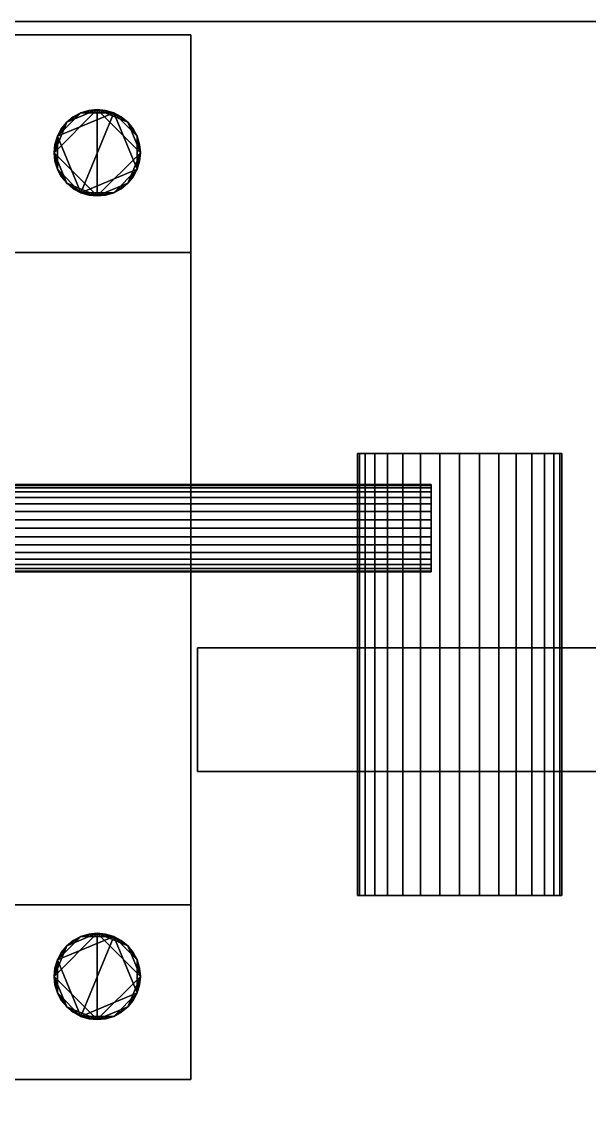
# Model space of a CAD drawing. Header units: metres. Extents: x 0 to 34.6, y -10.7 to 20.6.
# Drawn here: x 18.2342 to 18.3041, y 0.1171 to 0.25 of the extents above; entities that cross this region are included whole.
import ezdxf

# ---------------------------------------------------------------- set-up
doc = ezdxf.new("R2010")
doc.units = ezdxf.units.M
doc.header["$MEASUREMENT"] = 0
doc.layers.get('0').update_dxf_attribs({"linetype": 'CONTINUOUS'})

msp = doc.modelspace()

# ---------------------------------------------------------------- linework, layer by layer
for points in [[(13, 0), (13, 0.25), (20, 0.25), (20, 0)], [(13, 0), (20, 0), (20, 0.25), (13, 0.25)], [(18.23262, 0.22157, 2.5), (18.23262, 0.24838, 2.5), (18.255, 0.24838, 2.5), (18.255, 0.22157, 2.5)], [(18.23262, 0.22157, 2.5), (18.255, 0.22157, 2.5), (18.255, 0.24838, 2.5), (18.23262, 0.24838, 2.5)], [(18.255, 0.24838, 2.5), (18.23262, 0.24838, 2.5), (18.23262, 0.24838, 2.5), (18.255, 0.24838, 2.5)], [(18.255, 0.22157, 2.5), (18.255, 0.24838, 2.5), (18.255, 0.24838, 2.5), (18.255, 0.22157, 2.5)], [(18.23816, 0.23385, 2.5), (18.23972, 0.23761, 2.5), (18.24348, 0.23917, 2.5)], [(18.24348, 0.22854, 2.5), (18.23816, 0.23385, 2.5), (18.24348, 0.23917, 2.5)], [(18.24145, 0.23877, 2.5), (18.23972, 0.23761, 2.5), (18.23857, 0.23589, 2.5)], [(18.24551, 0.23877, 2.5), (18.24145, 0.23877, 2.5), (18.23857, 0.23589, 2.5)], [(18.24551, 0.23877, 2.5), (18.23857, 0.23589, 2.5), (18.24145, 0.22894, 2.5)], [(18.23972, 0.23761, 2.5), (18.24145, 0.23877, 2.5), (18.24348, 0.23917, 2.5)], [(18.23972, 0.23761, 2.5), (18.24053, 0.23828, 2.5), (18.24145, 0.23877, 2.5)], [(18.24145, 0.23877, 2.5), (18.24053, 0.23828, 2.5), (18.23972, 0.23761, 2.5)], [(18.24053, 0.23828, 2.5), (18.23972, 0.23761, 2.5), (18.23972, 0.23761, 2.5), (18.24053, 0.23828, 2.5)], [(18.24145, 0.23877, 2.5), (18.24053, 0.23828, 2.5), (18.24053, 0.23828, 2.5), (18.24145, 0.23877, 2.5)], [(18.24145, 0.23877, 2.5), (18.24244, 0.23907, 2.5), (18.24348, 0.23917, 2.5)], [(18.24348, 0.23917, 2.5), (18.24244, 0.23907, 2.5), (18.24145, 0.23877, 2.5)], [(18.24551, 0.23877, 2.5), (18.24348, 0.23917, 2.5), (18.24145, 0.23877, 2.5)], [(18.24244, 0.23907, 2.5), (18.24145, 0.23877, 2.5), (18.24145, 0.23877, 2.5), (18.24244, 0.23907, 2.5)], [(18.24145, 0.22894, 2.5), (18.24839, 0.23182, 2.5), (18.24551, 0.23877, 2.5)], [(18.24348, 0.23917, 2.5), (18.24244, 0.23907, 2.5), (18.24244, 0.23907, 2.5), (18.24348, 0.23917, 2.5)], [(18.24348, 0.23917, 2.5), (18.24452, 0.23907, 2.5), (18.24551, 0.23877, 2.5)], [(18.24348, 0.23917, 2.5), (18.24551, 0.23877, 2.5), (18.24724, 0.23761, 2.5)], [(18.24348, 0.23917, 2.5), (18.24724, 0.23761, 2.5), (18.2488, 0.23385, 2.5)], [(18.24348, 0.23917, 2.5), (18.2488, 0.23385, 2.5), (18.24348, 0.22854, 2.5)], [(18.24551, 0.23877, 2.5), (18.24452, 0.23907, 2.5), (18.24348, 0.23917, 2.5)], [(18.24452, 0.23907, 2.5), (18.24348, 0.23917, 2.5), (18.24348, 0.23917, 2.5), (18.24452, 0.23907, 2.5)], [(18.24551, 0.23877, 2.5), (18.24452, 0.23907, 2.5), (18.24452, 0.23907, 2.5), (18.24551, 0.23877, 2.5)], [(18.24551, 0.23877, 2.5), (18.24643, 0.23828, 2.5), (18.24724, 0.23761, 2.5)], [(18.24724, 0.23761, 2.5), (18.24643, 0.23828, 2.5), (18.24551, 0.23877, 2.5)], [(18.24839, 0.23589, 2.5), (18.24724, 0.23761, 2.5), (18.24551, 0.23877, 2.5)], [(18.24839, 0.23182, 2.5), (18.24839, 0.23589, 2.5), (18.24551, 0.23877, 2.5)], [(18.24643, 0.23828, 2.5), (18.24551, 0.23877, 2.5), (18.24551, 0.23877, 2.5), (18.24643, 0.23828, 2.5)], [(18.24724, 0.23761, 2.5), (18.24643, 0.23828, 2.5), (18.24643, 0.23828, 2.5), (18.24724, 0.23761, 2.5)], [(18.23816, 0.23385, 2.5), (18.23857, 0.23589, 2.5), (18.23972, 0.23761, 2.5)], [(18.23857, 0.23589, 2.5), (18.23906, 0.23681, 2.5), (18.23972, 0.23761, 2.5)], [(18.23972, 0.23761, 2.5), (18.23906, 0.23681, 2.5), (18.23857, 0.23589, 2.5)], [(18.23906, 0.23681, 2.5), (18.23857, 0.23589, 2.5), (18.23857, 0.23589, 2.5), (18.23906, 0.23681, 2.5)], [(18.23972, 0.23761, 2.5), (18.23906, 0.23681, 2.5), (18.23906, 0.23681, 2.5), (18.23972, 0.23761, 2.5)], [(18.24724, 0.23761, 2.5), (18.2479, 0.23681, 2.5), (18.24839, 0.23589, 2.5)], [(18.24724, 0.23761, 2.5), (18.24839, 0.23589, 2.5), (18.2488, 0.23385, 2.5)], [(18.24839, 0.23589, 2.5), (18.2479, 0.23681, 2.5), (18.24724, 0.23761, 2.5)], [(18.2479, 0.23681, 2.5), (18.24724, 0.23761, 2.5), (18.24724, 0.23761, 2.5), (18.2479, 0.23681, 2.5)], [(18.24839, 0.23589, 2.5), (18.2479, 0.23681, 2.5), (18.2479, 0.23681, 2.5), (18.24839, 0.23589, 2.5)], [(18.23816, 0.23385, 2.5), (18.23827, 0.23489, 2.5), (18.23857, 0.23589, 2.5)], [(18.23857, 0.23589, 2.5), (18.23827, 0.23489, 2.5), (18.23816, 0.23385, 2.5)], [(18.23857, 0.23589, 2.5), (18.23816, 0.23385, 2.5), (18.23857, 0.23182, 2.5)], [(18.23857, 0.23589, 2.5), (18.23827, 0.23489, 2.5), (18.23827, 0.23489, 2.5), (18.23857, 0.23589, 2.5)], [(18.23857, 0.23589, 2.5), (18.23857, 0.23182, 2.5), (18.24145, 0.22894, 2.5)], [(18.24839, 0.23589, 2.5), (18.2487, 0.23489, 2.5), (18.2488, 0.23385, 2.5)], [(18.2488, 0.23385, 2.5), (18.2487, 0.23489, 2.5), (18.24839, 0.23589, 2.5)], [(18.24839, 0.23182, 2.5), (18.2488, 0.23385, 2.5), (18.24839, 0.23589, 2.5)], [(18.2487, 0.23489, 2.5), (18.24839, 0.23589, 2.5), (18.24839, 0.23589, 2.5), (18.2487, 0.23489, 2.5)], [(18.23827, 0.23489, 2.5), (18.23816, 0.23385, 2.5), (18.23816, 0.23385, 2.5), (18.23827, 0.23489, 2.5)], [(18.2488, 0.23385, 2.5), (18.2487, 0.23489, 2.5), (18.2487, 0.23489, 2.5), (18.2488, 0.23385, 2.5)], [(18.23857, 0.23182, 2.5), (18.23827, 0.23282, 2.5), (18.23816, 0.23385, 2.5)], [(18.23972, 0.2301, 2.5), (18.23857, 0.23182, 2.5), (18.23816, 0.23385, 2.5)], [(18.24348, 0.22854, 2.5), (18.23972, 0.2301, 2.5), (18.23816, 0.23385, 2.5)], [(18.23816, 0.23385, 2.5), (18.23827, 0.23282, 2.5), (18.23857, 0.23182, 2.5)], [(18.23816, 0.23385, 2.5), (18.23827, 0.23282, 2.5), (18.23827, 0.23282, 2.5), (18.23816, 0.23385, 2.5)], [(18.23827, 0.23282, 2.5), (18.23857, 0.23182, 2.5), (18.23857, 0.23182, 2.5), (18.23827, 0.23282, 2.5)], [(18.2488, 0.23385, 2.5), (18.24724, 0.2301, 2.5), (18.24348, 0.22854, 2.5)], [(18.2488, 0.23385, 2.5), (18.24839, 0.23182, 2.5), (18.24724, 0.2301, 2.5)], [(18.2488, 0.23385, 2.5), (18.2487, 0.23282, 2.5), (18.24839, 0.23182, 2.5)], [(18.24839, 0.23182, 2.5), (18.2487, 0.23282, 2.5), (18.2488, 0.23385, 2.5)], [(18.24839, 0.23182, 2.5), (18.2487, 0.23282, 2.5), (18.2487, 0.23282, 2.5), (18.24839, 0.23182, 2.5)], [(18.2487, 0.23282, 2.5), (18.2488, 0.23385, 2.5), (18.2488, 0.23385, 2.5), (18.2487, 0.23282, 2.5)], [(18.23972, 0.2301, 2.5), (18.23906, 0.2309, 2.5), (18.23857, 0.23182, 2.5)], [(18.23857, 0.23182, 2.5), (18.23906, 0.2309, 2.5), (18.23972, 0.2301, 2.5)], [(18.23857, 0.23182, 2.5), (18.23972, 0.2301, 2.5), (18.24145, 0.22894, 2.5)], [(18.23857, 0.23182, 2.5), (18.23906, 0.2309, 2.5), (18.23906, 0.2309, 2.5), (18.23857, 0.23182, 2.5)], [(18.24145, 0.22894, 2.5), (18.24551, 0.22894, 2.5), (18.24839, 0.23182, 2.5)], [(18.24551, 0.22894, 2.5), (18.24724, 0.2301, 2.5), (18.24839, 0.23182, 2.5)], [(18.24839, 0.23182, 2.5), (18.2479, 0.2309, 2.5), (18.24724, 0.2301, 2.5)], [(18.24724, 0.2301, 2.5), (18.2479, 0.2309, 2.5), (18.24839, 0.23182, 2.5)], [(18.2479, 0.2309, 2.5), (18.24839, 0.23182, 2.5), (18.24839, 0.23182, 2.5), (18.2479, 0.2309, 2.5)], [(18.23906, 0.2309, 2.5), (18.23972, 0.2301, 2.5), (18.23972, 0.2301, 2.5), (18.23906, 0.2309, 2.5)], [(18.24145, 0.22894, 2.5), (18.24053, 0.22943, 2.5), (18.23972, 0.2301, 2.5)], [(18.24348, 0.22854, 2.5), (18.24145, 0.22894, 2.5), (18.23972, 0.2301, 2.5)], [(18.23972, 0.2301, 2.5), (18.24053, 0.22943, 2.5), (18.24145, 0.22894, 2.5)], [(18.23972, 0.2301, 2.5), (18.24053, 0.22943, 2.5), (18.24053, 0.22943, 2.5), (18.23972, 0.2301, 2.5)], [(18.24724, 0.2301, 2.5), (18.24551, 0.22894, 2.5), (18.24348, 0.22854, 2.5)], [(18.24724, 0.2301, 2.5), (18.24643, 0.22943, 2.5), (18.24551, 0.22894, 2.5)], [(18.24551, 0.22894, 2.5), (18.24643, 0.22943, 2.5), (18.24724, 0.2301, 2.5)], [(18.24643, 0.22943, 2.5), (18.24724, 0.2301, 2.5), (18.24724, 0.2301, 2.5), (18.24643, 0.22943, 2.5)], [(18.24724, 0.2301, 2.5), (18.2479, 0.2309, 2.5), (18.2479, 0.2309, 2.5), (18.24724, 0.2301, 2.5)], [(18.24053, 0.22943, 2.5), (18.24145, 0.22894, 2.5), (18.24145, 0.22894, 2.5), (18.24053, 0.22943, 2.5)], [(18.24348, 0.22854, 2.5), (18.24244, 0.22864, 2.5), (18.24145, 0.22894, 2.5)], [(18.24145, 0.22894, 2.5), (18.24244, 0.22864, 2.5), (18.24348, 0.22854, 2.5)], [(18.24145, 0.22894, 2.5), (18.24348, 0.22854, 2.5), (18.24551, 0.22894, 2.5)], [(18.24145, 0.22894, 2.5), (18.24244, 0.22864, 2.5), (18.24244, 0.22864, 2.5), (18.24145, 0.22894, 2.5)], [(18.24244, 0.22864, 2.5), (18.24348, 0.22854, 2.5), (18.24348, 0.22854, 2.5), (18.24244, 0.22864, 2.5)], [(18.24551, 0.22894, 2.5), (18.24452, 0.22864, 2.5), (18.24348, 0.22854, 2.5)], [(18.24348, 0.22854, 2.5), (18.24452, 0.22864, 2.5), (18.24551, 0.22894, 2.5)], [(18.24348, 0.22854, 2.5), (18.24452, 0.22864, 2.5), (18.24452, 0.22864, 2.5), (18.24348, 0.22854, 2.5)], [(18.24452, 0.22864, 2.5), (18.24551, 0.22894, 2.5), (18.24551, 0.22894, 2.5), (18.24452, 0.22864, 2.5)], [(18.24551, 0.22894, 2.5), (18.24643, 0.22943, 2.5), (18.24643, 0.22943, 2.5), (18.24551, 0.22894, 2.5)], [(18.23262, 0.14126, 2.5), (18.255, 0.14126, 2.5), (18.255, 0.22157, 2.5), (18.23262, 0.22157, 2.5)], [(18.23262, 0.14126, 2.5), (18.23262, 0.22157, 2.5), (18.255, 0.22157, 2.5), (18.255, 0.14126, 2.5)], [(18.255, 0.14126, 2.5), (18.255, 0.22157, 2.5), (18.255, 0.22157, 2.5), (18.255, 0.14126, 2.5)], [(18.27649, 0.19682, 2.5), (18.27578, 0.19682, 2.5), (18.27554, 0.19682, 2.5)], [(18.27554, 0.19682, 2.5), (18.27578, 0.19682, 2.5), (18.27649, 0.19682, 2.5)], [(18.27922, 0.19682, 2.5), (18.27649, 0.19682, 2.5), (18.27554, 0.19682, 2.5)], [(18.27554, 0.19682, 2.5), (18.27649, 0.19682, 2.5), (18.27922, 0.19682, 2.5)], [(18.28811, 0.19682, 2.5), (18.27922, 0.19682, 2.5), (18.27554, 0.19682, 2.5)], [(18.27554, 0.19682, 2.5), (18.27922, 0.19682, 2.5), (18.28811, 0.19682, 2.5)], [(18.28811, 0.19682, 2.5), (18.27554, 0.19682, 2.5), (18.28811, 0.19682, 2.5)], [(18.27554, 0.19682, 2.5), (18.27578, 0.19682, 2.5), (18.27578, 0.14244, 2.5), (18.27554, 0.14244, 2.5)], [(18.27578, 0.19682, 2.5), (18.27554, 0.19682, 2.5), (18.27554, 0.14244, 2.5), (18.27578, 0.14244, 2.5)], [(18.27649, 0.19682, 2.5), (18.27578, 0.19682, 2.5), (18.27554, 0.19682, 2.5)], [(18.27554, 0.19682, 2.5), (18.27578, 0.19682, 2.5), (18.27649, 0.19682, 2.5)], [(18.27922, 0.19682, 2.5), (18.27649, 0.19682, 2.5), (18.27554, 0.19682, 2.5)], [(18.27554, 0.19682, 2.5), (18.27649, 0.19682, 2.5), (18.27922, 0.19682, 2.5)], [(18.28811, 0.19682, 2.5), (18.27922, 0.19682, 2.5), (18.27554, 0.19682, 2.5)], [(18.27554, 0.19682, 2.5), (18.27922, 0.19682, 2.5), (18.28811, 0.19682, 2.5)], [(18.28811, 0.19682, 2.5), (18.27554, 0.19682, 2.5), (18.28811, 0.19682, 2.5)], [(18.27554, 0.19682, 2.5), (18.27578, 0.19682, 2.5), (18.27578, 0.14244, 2.5), (18.27554, 0.14244, 2.5)], [(18.27578, 0.19682, 2.5), (18.27554, 0.19682, 2.5), (18.27554, 0.14244, 2.5), (18.27578, 0.14244, 2.5)], [(18.27578, 0.19682, 2.5), (18.27649, 0.19682, 2.5), (18.27649, 0.14244, 2.5), (18.27578, 0.14244, 2.5)], [(18.27649, 0.19682, 2.5), (18.27578, 0.19682, 2.5), (18.27578, 0.14244, 2.5), (18.27649, 0.14244, 2.5)], [(18.27578, 0.19682, 2.5), (18.27649, 0.19682, 2.5), (18.27649, 0.14244, 2.5), (18.27578, 0.14244, 2.5)], [(18.27649, 0.19682, 2.5), (18.27578, 0.19682, 2.5), (18.27578, 0.14244, 2.5), (18.27649, 0.14244, 2.5)], [(18.27922, 0.19682, 2.5), (18.27766, 0.19682, 2.5), (18.27649, 0.19682, 2.5)], [(18.27649, 0.19682, 2.5), (18.27766, 0.19682, 2.5), (18.27922, 0.19682, 2.5)], [(18.27649, 0.19682, 2.5), (18.27766, 0.19682, 2.5), (18.27766, 0.14244, 2.5), (18.27649, 0.14244, 2.5)], [(18.27766, 0.19682, 2.5), (18.27649, 0.19682, 2.5), (18.27649, 0.14244, 2.5), (18.27766, 0.14244, 2.5)], [(18.27922, 0.19682, 2.5), (18.27766, 0.19682, 2.5), (18.27649, 0.19682, 2.5)], [(18.27649, 0.19682, 2.5), (18.27766, 0.19682, 2.5), (18.27922, 0.19682, 2.5)], [(18.27649, 0.19682, 2.5), (18.27766, 0.19682, 2.5), (18.27766, 0.14244, 2.5), (18.27649, 0.14244, 2.5)], [(18.27766, 0.19682, 2.5), (18.27649, 0.19682, 2.5), (18.27649, 0.14244, 2.5), (18.27766, 0.14244, 2.5)], [(18.27922, 0.19682, 2.5), (18.27766, 0.19682, 2.5), (18.27766, 0.14244, 2.5), (18.27922, 0.14244, 2.5)], [(18.27766, 0.19682, 2.5), (18.27922, 0.19682, 2.5), (18.27922, 0.14244, 2.5), (18.27766, 0.14244, 2.5)], [(18.27922, 0.19682, 2.5), (18.27766, 0.19682, 2.5), (18.27766, 0.14244, 2.5), (18.27922, 0.14244, 2.5)], [(18.27766, 0.19682, 2.5), (18.27922, 0.19682, 2.5), (18.27922, 0.14244, 2.5), (18.27766, 0.14244, 2.5)], [(18.2833, 0.19682, 2.5), (18.28112, 0.19682, 2.5), (18.27922, 0.19682, 2.5)], [(18.27922, 0.19682, 2.5), (18.28112, 0.19682, 2.5), (18.2833, 0.19682, 2.5)], [(18.28811, 0.19682, 2.5), (18.2833, 0.19682, 2.5), (18.27922, 0.19682, 2.5)], [(18.27922, 0.19682, 2.5), (18.2833, 0.19682, 2.5), (18.28811, 0.19682, 2.5)], [(18.28112, 0.19682, 2.5), (18.27922, 0.19682, 2.5), (18.27922, 0.14244, 2.5), (18.28112, 0.14244, 2.5)], [(18.27922, 0.19682, 2.5), (18.28112, 0.19682, 2.5), (18.28112, 0.14244, 2.5), (18.27922, 0.14244, 2.5)], [(18.2833, 0.19682, 2.5), (18.28112, 0.19682, 2.5), (18.27922, 0.19682, 2.5)], [(18.27922, 0.19682, 2.5), (18.28112, 0.19682, 2.5), (18.2833, 0.19682, 2.5)], [(18.28811, 0.19682, 2.5), (18.2833, 0.19682, 2.5), (18.27922, 0.19682, 2.5)], [(18.27922, 0.19682, 2.5), (18.2833, 0.19682, 2.5), (18.28811, 0.19682, 2.5)], [(18.28112, 0.19682, 2.5), (18.27922, 0.19682, 2.5), (18.27922, 0.14244, 2.5), (18.28112, 0.14244, 2.5)], [(18.27922, 0.19682, 2.5), (18.28112, 0.19682, 2.5), (18.28112, 0.14244, 2.5), (18.27922, 0.14244, 2.5)], [(18.2833, 0.19682, 2.5), (18.28112, 0.19682, 2.5), (18.28112, 0.14244, 2.5), (18.2833, 0.14244, 2.5)], [(18.28112, 0.19682, 2.5), (18.2833, 0.19682, 2.5), (18.2833, 0.14244, 2.5), (18.28112, 0.14244, 2.5)], [(18.2833, 0.19682, 2.5), (18.28112, 0.19682, 2.5), (18.28112, 0.14244, 2.5), (18.2833, 0.14244, 2.5)], [(18.28112, 0.19682, 2.5), (18.2833, 0.19682, 2.5), (18.2833, 0.14244, 2.5), (18.28112, 0.14244, 2.5)], [(18.28811, 0.19682, 2.5), (18.28566, 0.19682, 2.5), (18.2833, 0.19682, 2.5)], [(18.2833, 0.19682, 2.5), (18.28566, 0.19682, 2.5), (18.28811, 0.19682, 2.5)], [(18.28566, 0.19682, 2.5), (18.2833, 0.19682, 2.5), (18.2833, 0.14244, 2.5), (18.28566, 0.14244, 2.5)], [(18.2833, 0.19682, 2.5), (18.28566, 0.19682, 2.5), (18.28566, 0.14244, 2.5), (18.2833, 0.14244, 2.5)], [(18.28811, 0.19682, 2.5), (18.28566, 0.19682, 2.5), (18.2833, 0.19682, 2.5)], [(18.2833, 0.19682, 2.5), (18.28566, 0.19682, 2.5), (18.28811, 0.19682, 2.5)], [(18.28566, 0.19682, 2.5), (18.2833, 0.19682, 2.5), (18.2833, 0.14244, 2.5), (18.28566, 0.14244, 2.5)], [(18.2833, 0.19682, 2.5), (18.28566, 0.19682, 2.5), (18.28566, 0.14244, 2.5), (18.2833, 0.14244, 2.5)], [(18.28566, 0.19682, 2.5), (18.28811, 0.19682, 2.5), (18.28811, 0.14244, 2.5), (18.28566, 0.14244, 2.5)], [(18.28811, 0.19682, 2.5), (18.28566, 0.19682, 2.5), (18.28566, 0.14244, 2.5), (18.28811, 0.14244, 2.5)], [(18.28566, 0.19682, 2.5), (18.28811, 0.19682, 2.5), (18.28811, 0.14244, 2.5), (18.28566, 0.14244, 2.5)], [(18.28811, 0.19682, 2.5), (18.28566, 0.19682, 2.5), (18.28566, 0.14244, 2.5), (18.28811, 0.14244, 2.5)], [(18.28811, 0.19682, 2.5), (18.29056, 0.19682, 2.5), (18.29292, 0.19682, 2.5)], [(18.29292, 0.19682, 2.5), (18.29056, 0.19682, 2.5), (18.28811, 0.19682, 2.5)], [(18.28811, 0.19682, 2.5), (18.29292, 0.19682, 2.5), (18.297, 0.19682, 2.5)], [(18.297, 0.19682, 2.5), (18.29292, 0.19682, 2.5), (18.28811, 0.19682, 2.5)], [(18.28811, 0.19682, 2.5), (18.297, 0.19682, 2.5), (18.30068, 0.19682, 2.5)], [(18.30068, 0.19682, 2.5), (18.297, 0.19682, 2.5), (18.28811, 0.19682, 2.5)], [(18.28811, 0.19682, 2.5), (18.30068, 0.19682, 2.5), (18.28811, 0.19682, 2.5)], [(18.29056, 0.19682, 2.5), (18.28811, 0.19682, 2.5), (18.28811, 0.14244, 2.5), (18.29056, 0.14244, 2.5)], [(18.28811, 0.19682, 2.5), (18.29056, 0.19682, 2.5), (18.29056, 0.14244, 2.5), (18.28811, 0.14244, 2.5)], [(18.28811, 0.19682, 2.5), (18.29056, 0.19682, 2.5), (18.29292, 0.19682, 2.5)], [(18.29292, 0.19682, 2.5), (18.29056, 0.19682, 2.5), (18.28811, 0.19682, 2.5)], [(18.28811, 0.19682, 2.5), (18.29292, 0.19682, 2.5), (18.297, 0.19682, 2.5)], [(18.297, 0.19682, 2.5), (18.29292, 0.19682, 2.5), (18.28811, 0.19682, 2.5)], [(18.28811, 0.19682, 2.5), (18.297, 0.19682, 2.5), (18.30068, 0.19682, 2.5)], [(18.30068, 0.19682, 2.5), (18.297, 0.19682, 2.5), (18.28811, 0.19682, 2.5)], [(18.28811, 0.19682, 2.5), (18.30068, 0.19682, 2.5), (18.28811, 0.19682, 2.5)], [(18.29056, 0.19682, 2.5), (18.28811, 0.19682, 2.5), (18.28811, 0.14244, 2.5), (18.29056, 0.14244, 2.5)], [(18.28811, 0.19682, 2.5), (18.29056, 0.19682, 2.5), (18.29056, 0.14244, 2.5), (18.28811, 0.14244, 2.5)], [(18.29056, 0.19682, 2.5), (18.29292, 0.19682, 2.5), (18.29292, 0.14244, 2.5), (18.29056, 0.14244, 2.5)], [(18.29292, 0.19682, 2.5), (18.29056, 0.19682, 2.5), (18.29056, 0.14244, 2.5), (18.29292, 0.14244, 2.5)], [(18.29056, 0.19682, 2.5), (18.29292, 0.19682, 2.5), (18.29292, 0.14244, 2.5), (18.29056, 0.14244, 2.5)], [(18.29292, 0.19682, 2.5), (18.29056, 0.19682, 2.5), (18.29056, 0.14244, 2.5), (18.29292, 0.14244, 2.5)], [(18.29292, 0.19682, 2.5), (18.29509, 0.19682, 2.5), (18.297, 0.19682, 2.5)], [(18.297, 0.19682, 2.5), (18.29509, 0.19682, 2.5), (18.29292, 0.19682, 2.5)], [(18.29292, 0.19682, 2.5), (18.29509, 0.19682, 2.5), (18.29509, 0.14244, 2.5), (18.29292, 0.14244, 2.5)], [(18.29509, 0.19682, 2.5), (18.29292, 0.19682, 2.5), (18.29292, 0.14244, 2.5), (18.29509, 0.14244, 2.5)], [(18.29292, 0.19682, 2.5), (18.29509, 0.19682, 2.5), (18.297, 0.19682, 2.5)], [(18.297, 0.19682, 2.5), (18.29509, 0.19682, 2.5), (18.29292, 0.19682, 2.5)], [(18.29292, 0.19682, 2.5), (18.29509, 0.19682, 2.5), (18.29509, 0.14244, 2.5), (18.29292, 0.14244, 2.5)], [(18.29509, 0.19682, 2.5), (18.29292, 0.19682, 2.5), (18.29292, 0.14244, 2.5), (18.29509, 0.14244, 2.5)], [(18.297, 0.19682, 2.5), (18.29509, 0.19682, 2.5), (18.29509, 0.14244, 2.5), (18.297, 0.14244, 2.5)], [(18.29509, 0.19682, 2.5), (18.297, 0.19682, 2.5), (18.297, 0.14244, 2.5), (18.29509, 0.14244, 2.5)], [(18.297, 0.19682, 2.5), (18.29509, 0.19682, 2.5), (18.29509, 0.14244, 2.5), (18.297, 0.14244, 2.5)], [(18.29509, 0.19682, 2.5), (18.297, 0.19682, 2.5), (18.297, 0.14244, 2.5), (18.29509, 0.14244, 2.5)], [(18.297, 0.19682, 2.5), (18.29856, 0.19682, 2.5), (18.29972, 0.19682, 2.5)], [(18.29972, 0.19682, 2.5), (18.29856, 0.19682, 2.5), (18.297, 0.19682, 2.5)], [(18.297, 0.19682, 2.5), (18.29972, 0.19682, 2.5), (18.30068, 0.19682, 2.5)], [(18.30068, 0.19682, 2.5), (18.29972, 0.19682, 2.5), (18.297, 0.19682, 2.5)], [(18.29856, 0.19682, 2.5), (18.297, 0.19682, 2.5), (18.297, 0.14244, 2.5), (18.29856, 0.14244, 2.5)], [(18.297, 0.19682, 2.5), (18.29856, 0.19682, 2.5), (18.29856, 0.14244, 2.5), (18.297, 0.14244, 2.5)], [(18.297, 0.19682, 2.5), (18.29856, 0.19682, 2.5), (18.29972, 0.19682, 2.5)], [(18.29972, 0.19682, 2.5), (18.29856, 0.19682, 2.5), (18.297, 0.19682, 2.5)], [(18.297, 0.19682, 2.5), (18.29972, 0.19682, 2.5), (18.30068, 0.19682, 2.5)], [(18.30068, 0.19682, 2.5), (18.29972, 0.19682, 2.5), (18.297, 0.19682, 2.5)], [(18.29856, 0.19682, 2.5), (18.297, 0.19682, 2.5), (18.297, 0.14244, 2.5), (18.29856, 0.14244, 2.5)], [(18.297, 0.19682, 2.5), (18.29856, 0.19682, 2.5), (18.29856, 0.14244, 2.5), (18.297, 0.14244, 2.5)], [(18.29972, 0.19682, 2.5), (18.29856, 0.19682, 2.5), (18.29856, 0.14244, 2.5), (18.29972, 0.14244, 2.5)], [(18.29856, 0.19682, 2.5), (18.29972, 0.19682, 2.5), (18.29972, 0.14244, 2.5), (18.29856, 0.14244, 2.5)], [(18.29972, 0.19682, 2.5), (18.29856, 0.19682, 2.5), (18.29856, 0.14244, 2.5), (18.29972, 0.14244, 2.5)], [(18.29856, 0.19682, 2.5), (18.29972, 0.19682, 2.5), (18.29972, 0.14244, 2.5), (18.29856, 0.14244, 2.5)], [(18.29972, 0.19682, 2.5), (18.30044, 0.19682, 2.5), (18.30068, 0.19682, 2.5)], [(18.30068, 0.19682, 2.5), (18.30044, 0.19682, 2.5), (18.29972, 0.19682, 2.5)], [(18.30044, 0.19682, 2.5), (18.29972, 0.19682, 2.5), (18.29972, 0.14244, 2.5), (18.30044, 0.14244, 2.5)], [(18.29972, 0.19682, 2.5), (18.30044, 0.19682, 2.5), (18.30044, 0.14244, 2.5), (18.29972, 0.14244, 2.5)], [(18.29972, 0.19682, 2.5), (18.30044, 0.19682, 2.5), (18.30068, 0.19682, 2.5)], [(18.30068, 0.19682, 2.5), (18.30044, 0.19682, 2.5), (18.29972, 0.19682, 2.5)], [(18.30044, 0.19682, 2.5), (18.29972, 0.19682, 2.5), (18.29972, 0.14244, 2.5), (18.30044, 0.14244, 2.5)], [(18.29972, 0.19682, 2.5), (18.30044, 0.19682, 2.5), (18.30044, 0.14244, 2.5), (18.29972, 0.14244, 2.5)], [(18.30068, 0.19682, 2.5), (18.30044, 0.19682, 2.5), (18.30044, 0.14244, 2.5), (18.30068, 0.14244, 2.5)], [(18.30044, 0.19682, 2.5), (18.30068, 0.19682, 2.5), (18.30068, 0.14244, 2.5), (18.30044, 0.14244, 2.5)], [(18.30068, 0.19682, 2.5), (18.30044, 0.19682, 2.5), (18.30044, 0.14244, 2.5), (18.30068, 0.14244, 2.5)], [(18.30044, 0.19682, 2.5), (18.30068, 0.19682, 2.5), (18.30068, 0.14244, 2.5), (18.30044, 0.14244, 2.5)], [(18.16829, 0.1929, 2.5), (18.16829, 0.19301, 2.5), (18.28459, 0.19301, 2.5), (18.28459, 0.1929, 2.5)], [(18.16829, 0.19301, 2.5), (18.16829, 0.1929, 2.5), (18.28459, 0.1929, 2.5), (18.28459, 0.19301, 2.5)], [(18.16829, 0.1929, 2.5), (18.16829, 0.19301, 2.5), (18.28459, 0.19301, 2.5), (18.28459, 0.1929, 2.5)], [(18.16829, 0.19301, 2.5), (18.16829, 0.1929, 2.5), (18.28459, 0.1929, 2.5), (18.28459, 0.19301, 2.5)], [(18.16829, 0.1926, 2.5), (18.16829, 0.1929, 2.5), (18.28459, 0.1929, 2.5), (18.28459, 0.1926, 2.5)], [(18.16829, 0.1929, 2.5), (18.16829, 0.1926, 2.5), (18.28459, 0.1926, 2.5), (18.28459, 0.1929, 2.5)], [(18.16829, 0.1926, 2.5), (18.16829, 0.1929, 2.5), (18.28459, 0.1929, 2.5), (18.28459, 0.1926, 2.5)], [(18.16829, 0.1929, 2.5), (18.16829, 0.1926, 2.5), (18.28459, 0.1926, 2.5), (18.28459, 0.1929, 2.5)], [(18.28459, 0.1926, 2.5), (18.28459, 0.1929, 2.5), (18.28459, 0.19301, 2.5)], [(18.28459, 0.19301, 2.5), (18.28459, 0.1929, 2.5), (18.28459, 0.1926, 2.5)], [(18.28459, 0.19143, 2.5), (18.28459, 0.1926, 2.5), (18.28459, 0.19301, 2.5)], [(18.28459, 0.19301, 2.5), (18.28459, 0.1926, 2.5), (18.28459, 0.19143, 2.5)], [(18.28459, 0.18763, 2.5), (18.28459, 0.19143, 2.5), (18.28459, 0.19301, 2.5)], [(18.28459, 0.19301, 2.5), (18.28459, 0.19143, 2.5), (18.28459, 0.18763, 2.5)], [(18.28459, 0.18763, 2.5), (18.28459, 0.19301, 2.5), (18.28459, 0.18763, 2.5)], [(18.28459, 0.1926, 2.5), (18.28459, 0.1929, 2.5), (18.28459, 0.19301, 2.5)], [(18.28459, 0.19301, 2.5), (18.28459, 0.1929, 2.5), (18.28459, 0.1926, 2.5)], [(18.28459, 0.19143, 2.5), (18.28459, 0.1926, 2.5), (18.28459, 0.19301, 2.5)], [(18.28459, 0.19301, 2.5), (18.28459, 0.1926, 2.5), (18.28459, 0.19143, 2.5)], [(18.28459, 0.18763, 2.5), (18.28459, 0.19143, 2.5), (18.28459, 0.19301, 2.5)], [(18.28459, 0.19301, 2.5), (18.28459, 0.19143, 2.5), (18.28459, 0.18763, 2.5)], [(18.28459, 0.18763, 2.5), (18.28459, 0.19301, 2.5), (18.28459, 0.18763, 2.5)], [(18.16829, 0.1926, 2.5), (18.16829, 0.1921, 2.5), (18.28459, 0.1921, 2.5), (18.28459, 0.1926, 2.5)], [(18.16829, 0.1921, 2.5), (18.16829, 0.1926, 2.5), (18.28459, 0.1926, 2.5), (18.28459, 0.1921, 2.5)], [(18.16829, 0.1926, 2.5), (18.16829, 0.1921, 2.5), (18.28459, 0.1921, 2.5), (18.28459, 0.1926, 2.5)], [(18.16829, 0.1921, 2.5), (18.16829, 0.1926, 2.5), (18.28459, 0.1926, 2.5), (18.28459, 0.1921, 2.5)], [(18.16829, 0.19143, 2.5), (18.16829, 0.1921, 2.5), (18.28459, 0.1921, 2.5), (18.28459, 0.19143, 2.5)], [(18.16829, 0.1921, 2.5), (18.16829, 0.19143, 2.5), (18.28459, 0.19143, 2.5), (18.28459, 0.1921, 2.5)], [(18.16829, 0.1921, 2.5), (18.16829, 0.19143, 2.5), (18.28459, 0.19143, 2.5), (18.28459, 0.1921, 2.5)], [(18.16829, 0.19143, 2.5), (18.16829, 0.1921, 2.5), (18.28459, 0.1921, 2.5), (18.28459, 0.19143, 2.5)], [(18.16829, 0.19062, 2.5), (18.16829, 0.19143, 2.5), (18.28459, 0.19143, 2.5), (18.28459, 0.19062, 2.5)], [(18.16829, 0.19143, 2.5), (18.16829, 0.19062, 2.5), (18.28459, 0.19062, 2.5), (18.28459, 0.19143, 2.5)], [(18.16829, 0.19143, 2.5), (18.16829, 0.19062, 2.5), (18.28459, 0.19062, 2.5), (18.28459, 0.19143, 2.5)], [(18.16829, 0.19062, 2.5), (18.16829, 0.19143, 2.5), (18.28459, 0.19143, 2.5), (18.28459, 0.19062, 2.5)], [(18.28459, 0.19143, 2.5), (18.28459, 0.1921, 2.5), (18.28459, 0.1926, 2.5)], [(18.28459, 0.1926, 2.5), (18.28459, 0.1921, 2.5), (18.28459, 0.19143, 2.5)], [(18.28459, 0.19143, 2.5), (18.28459, 0.1921, 2.5), (18.28459, 0.1926, 2.5)], [(18.28459, 0.1926, 2.5), (18.28459, 0.1921, 2.5), (18.28459, 0.19143, 2.5)], [(18.28459, 0.18969, 2.5), (18.28459, 0.19062, 2.5), (18.28459, 0.19143, 2.5)], [(18.28459, 0.19143, 2.5), (18.28459, 0.19062, 2.5), (18.28459, 0.18969, 2.5)], [(18.28459, 0.18763, 2.5), (18.28459, 0.18969, 2.5), (18.28459, 0.19143, 2.5)], [(18.28459, 0.19143, 2.5), (18.28459, 0.18969, 2.5), (18.28459, 0.18763, 2.5)], [(18.28459, 0.18969, 2.5), (18.28459, 0.19062, 2.5), (18.28459, 0.19143, 2.5)], [(18.28459, 0.19143, 2.5), (18.28459, 0.19062, 2.5), (18.28459, 0.18969, 2.5)], [(18.28459, 0.18763, 2.5), (18.28459, 0.18969, 2.5), (18.28459, 0.19143, 2.5)], [(18.28459, 0.19143, 2.5), (18.28459, 0.18969, 2.5), (18.28459, 0.18763, 2.5)], [(18.16829, 0.18969, 2.5), (18.16829, 0.19062, 2.5), (18.28459, 0.19062, 2.5), (18.28459, 0.18969, 2.5)], [(18.16829, 0.19062, 2.5), (18.16829, 0.18969, 2.5), (18.28459, 0.18969, 2.5), (18.28459, 0.19062, 2.5)], [(18.16829, 0.19062, 2.5), (18.16829, 0.18969, 2.5), (18.28459, 0.18969, 2.5), (18.28459, 0.19062, 2.5)], [(18.16829, 0.18969, 2.5), (18.16829, 0.19062, 2.5), (18.28459, 0.19062, 2.5), (18.28459, 0.18969, 2.5)], [(18.16829, 0.18868, 2.5), (18.16829, 0.18969, 2.5), (18.28459, 0.18969, 2.5), (18.28459, 0.18868, 2.5)], [(18.16829, 0.18969, 2.5), (18.16829, 0.18868, 2.5), (18.28459, 0.18868, 2.5), (18.28459, 0.18969, 2.5)], [(18.16829, 0.18969, 2.5), (18.16829, 0.18868, 2.5), (18.28459, 0.18868, 2.5), (18.28459, 0.18969, 2.5)], [(18.16829, 0.18868, 2.5), (18.16829, 0.18969, 2.5), (18.28459, 0.18969, 2.5), (18.28459, 0.18868, 2.5)], [(18.28459, 0.18763, 2.5), (18.28459, 0.18868, 2.5), (18.28459, 0.18969, 2.5)], [(18.28459, 0.18969, 2.5), (18.28459, 0.18868, 2.5), (18.28459, 0.18763, 2.5)], [(18.28459, 0.18763, 2.5), (18.28459, 0.18868, 2.5), (18.28459, 0.18969, 2.5)], [(18.28459, 0.18969, 2.5), (18.28459, 0.18868, 2.5), (18.28459, 0.18763, 2.5)], [(18.16829, 0.18763, 2.5), (18.16829, 0.18868, 2.5), (18.28459, 0.18868, 2.5), (18.28459, 0.18763, 2.5)], [(18.16829, 0.18868, 2.5), (18.16829, 0.18763, 2.5), (18.28459, 0.18763, 2.5), (18.28459, 0.18868, 2.5)], [(18.16829, 0.18868, 2.5), (18.16829, 0.18763, 2.5), (18.28459, 0.18763, 2.5), (18.28459, 0.18868, 2.5)], [(18.16829, 0.18763, 2.5), (18.16829, 0.18868, 2.5), (18.28459, 0.18868, 2.5), (18.28459, 0.18763, 2.5)], [(18.16829, 0.18763, 2.5), (18.16829, 0.18658, 2.5), (18.28459, 0.18658, 2.5), (18.28459, 0.18763, 2.5)], [(18.16829, 0.18763, 2.5), (18.16829, 0.18658, 2.5), (18.28459, 0.18658, 2.5), (18.28459, 0.18763, 2.5)], [(18.16829, 0.18658, 2.5), (18.16829, 0.18763, 2.5), (18.28459, 0.18763, 2.5), (18.28459, 0.18658, 2.5)], [(18.16829, 0.18658, 2.5), (18.16829, 0.18763, 2.5), (18.28459, 0.18763, 2.5), (18.28459, 0.18658, 2.5)], [(18.28459, 0.18763, 2.5), (18.28459, 0.18658, 2.5), (18.28459, 0.18557, 2.5)], [(18.28459, 0.18557, 2.5), (18.28459, 0.18658, 2.5), (18.28459, 0.18763, 2.5)], [(18.28459, 0.18763, 2.5), (18.28459, 0.18557, 2.5), (18.28459, 0.18383, 2.5)], [(18.28459, 0.18383, 2.5), (18.28459, 0.18557, 2.5), (18.28459, 0.18763, 2.5)], [(18.28459, 0.18763, 2.5), (18.28459, 0.18383, 2.5), (18.28459, 0.18225, 2.5)], [(18.28459, 0.18225, 2.5), (18.28459, 0.18383, 2.5), (18.28459, 0.18763, 2.5)], [(18.28459, 0.18763, 2.5), (18.28459, 0.18225, 2.5), (18.28459, 0.18763, 2.5)], [(18.28459, 0.18763, 2.5), (18.28459, 0.18658, 2.5), (18.28459, 0.18557, 2.5)], [(18.28459, 0.18557, 2.5), (18.28459, 0.18658, 2.5), (18.28459, 0.18763, 2.5)], [(18.28459, 0.18763, 2.5), (18.28459, 0.18557, 2.5), (18.28459, 0.18383, 2.5)], [(18.28459, 0.18383, 2.5), (18.28459, 0.18557, 2.5), (18.28459, 0.18763, 2.5)], [(18.28459, 0.18763, 2.5), (18.28459, 0.18383, 2.5), (18.28459, 0.18225, 2.5)], [(18.28459, 0.18225, 2.5), (18.28459, 0.18383, 2.5), (18.28459, 0.18763, 2.5)], [(18.28459, 0.18763, 2.5), (18.28459, 0.18225, 2.5), (18.28459, 0.18763, 2.5)], [(18.16829, 0.18658, 2.5), (18.16829, 0.18557, 2.5), (18.28459, 0.18557, 2.5), (18.28459, 0.18658, 2.5)], [(18.16829, 0.18658, 2.5), (18.16829, 0.18557, 2.5), (18.28459, 0.18557, 2.5), (18.28459, 0.18658, 2.5)], [(18.16829, 0.18557, 2.5), (18.16829, 0.18658, 2.5), (18.28459, 0.18658, 2.5), (18.28459, 0.18557, 2.5)], [(18.16829, 0.18557, 2.5), (18.16829, 0.18658, 2.5), (18.28459, 0.18658, 2.5), (18.28459, 0.18557, 2.5)], [(18.16829, 0.18557, 2.5), (18.16829, 0.18464, 2.5), (18.28459, 0.18464, 2.5), (18.28459, 0.18557, 2.5)], [(18.16829, 0.18557, 2.5), (18.16829, 0.18464, 2.5), (18.28459, 0.18464, 2.5), (18.28459, 0.18557, 2.5)], [(18.16829, 0.18464, 2.5), (18.16829, 0.18557, 2.5), (18.28459, 0.18557, 2.5), (18.28459, 0.18464, 2.5)], [(18.16829, 0.18464, 2.5), (18.16829, 0.18557, 2.5), (18.28459, 0.18557, 2.5), (18.28459, 0.18464, 2.5)], [(18.28459, 0.18557, 2.5), (18.28459, 0.18464, 2.5), (18.28459, 0.18383, 2.5)], [(18.28459, 0.18383, 2.5), (18.28459, 0.18464, 2.5), (18.28459, 0.18557, 2.5)], [(18.28459, 0.18557, 2.5), (18.28459, 0.18464, 2.5), (18.28459, 0.18383, 2.5)], [(18.28459, 0.18383, 2.5), (18.28459, 0.18464, 2.5), (18.28459, 0.18557, 2.5)], [(18.16829, 0.18464, 2.5), (18.16829, 0.18383, 2.5), (18.28459, 0.18383, 2.5), (18.28459, 0.18464, 2.5)], [(18.16829, 0.18464, 2.5), (18.16829, 0.18383, 2.5), (18.28459, 0.18383, 2.5), (18.28459, 0.18464, 2.5)], [(18.16829, 0.18383, 2.5), (18.16829, 0.18464, 2.5), (18.28459, 0.18464, 2.5), (18.28459, 0.18383, 2.5)], [(18.16829, 0.18383, 2.5), (18.16829, 0.18464, 2.5), (18.28459, 0.18464, 2.5), (18.28459, 0.18383, 2.5)], [(18.16829, 0.18383, 2.5), (18.16829, 0.18316, 2.5), (18.28459, 0.18316, 2.5), (18.28459, 0.18383, 2.5)], [(18.16829, 0.18383, 2.5), (18.16829, 0.18316, 2.5), (18.28459, 0.18316, 2.5), (18.28459, 0.18383, 2.5)], [(18.16829, 0.18316, 2.5), (18.16829, 0.18383, 2.5), (18.28459, 0.18383, 2.5), (18.28459, 0.18316, 2.5)], [(18.16829, 0.18316, 2.5), (18.16829, 0.18383, 2.5), (18.28459, 0.18383, 2.5), (18.28459, 0.18316, 2.5)], [(18.28459, 0.18383, 2.5), (18.28459, 0.18316, 2.5), (18.28459, 0.18266, 2.5)], [(18.28459, 0.18266, 2.5), (18.28459, 0.18316, 2.5), (18.28459, 0.18383, 2.5)], [(18.28459, 0.18383, 2.5), (18.28459, 0.18266, 2.5), (18.28459, 0.18225, 2.5)], [(18.28459, 0.18225, 2.5), (18.28459, 0.18266, 2.5), (18.28459, 0.18383, 2.5)], [(18.28459, 0.18383, 2.5), (18.28459, 0.18316, 2.5), (18.28459, 0.18266, 2.5)], [(18.28459, 0.18266, 2.5), (18.28459, 0.18316, 2.5), (18.28459, 0.18383, 2.5)], [(18.28459, 0.18383, 2.5), (18.28459, 0.18266, 2.5), (18.28459, 0.18225, 2.5)], [(18.28459, 0.18225, 2.5), (18.28459, 0.18266, 2.5), (18.28459, 0.18383, 2.5)], [(18.16829, 0.18316, 2.5), (18.16829, 0.18266, 2.5), (18.28459, 0.18266, 2.5), (18.28459, 0.18316, 2.5)], [(18.16829, 0.18266, 2.5), (18.16829, 0.18316, 2.5), (18.28459, 0.18316, 2.5), (18.28459, 0.18266, 2.5)], [(18.16829, 0.18316, 2.5), (18.16829, 0.18266, 2.5), (18.28459, 0.18266, 2.5), (18.28459, 0.18316, 2.5)], [(18.16829, 0.18266, 2.5), (18.16829, 0.18316, 2.5), (18.28459, 0.18316, 2.5), (18.28459, 0.18266, 2.5)], [(18.16829, 0.18266, 2.5), (18.16829, 0.18236, 2.5), (18.28459, 0.18236, 2.5), (18.28459, 0.18266, 2.5)], [(18.16829, 0.18236, 2.5), (18.16829, 0.18266, 2.5), (18.28459, 0.18266, 2.5), (18.28459, 0.18236, 2.5)], [(18.16829, 0.18266, 2.5), (18.16829, 0.18236, 2.5), (18.28459, 0.18236, 2.5), (18.28459, 0.18266, 2.5)], [(18.16829, 0.18236, 2.5), (18.16829, 0.18266, 2.5), (18.28459, 0.18266, 2.5), (18.28459, 0.18236, 2.5)], [(18.16829, 0.18236, 2.5), (18.16829, 0.18225, 2.5), (18.28459, 0.18225, 2.5), (18.28459, 0.18236, 2.5)], [(18.16829, 0.18225, 2.5), (18.16829, 0.18236, 2.5), (18.28459, 0.18236, 2.5), (18.28459, 0.18225, 2.5)], [(18.16829, 0.18236, 2.5), (18.16829, 0.18225, 2.5), (18.28459, 0.18225, 2.5), (18.28459, 0.18236, 2.5)], [(18.16829, 0.18225, 2.5), (18.16829, 0.18236, 2.5), (18.28459, 0.18236, 2.5), (18.28459, 0.18225, 2.5)], [(18.28459, 0.18266, 2.5), (18.28459, 0.18236, 2.5), (18.28459, 0.18225, 2.5)], [(18.28459, 0.18225, 2.5), (18.28459, 0.18236, 2.5), (18.28459, 0.18266, 2.5)], [(18.28459, 0.18266, 2.5), (18.28459, 0.18236, 2.5), (18.28459, 0.18225, 2.5)], [(18.28459, 0.18225, 2.5), (18.28459, 0.18236, 2.5), (18.28459, 0.18266, 2.5)], [(18.25584, 0.15768, 2.5), (18.25584, 0.17292, 2.5), (18.25584, 0.17292, 2.5), (18.25584, 0.15768, 2.5)], [(19.79705, 0.17292, 2.5), (19.79705, 0.15768, 2.5), (18.25584, 0.15768, 2.5), (18.25584, 0.17292, 2.5)], [(19.79705, 0.15768, 2.5), (19.79705, 0.17292, 2.5), (18.25584, 0.17292, 2.5), (18.25584, 0.15768, 2.5)], [(19.79705, 0.15768, 2.5), (19.79705, 0.15768, 2.5), (18.25584, 0.15768, 2.5)], [(18.27649, 0.14244, 2.5), (18.27578, 0.14244, 2.5), (18.27554, 0.14244, 2.5)], [(18.27554, 0.14244, 2.5), (18.27578, 0.14244, 2.5), (18.27649, 0.14244, 2.5)], [(18.27649, 0.14244, 2.5), (18.27554, 0.14244, 2.5), (18.27649, 0.14244, 2.5)], [(18.27649, 0.14244, 2.5), (18.27578, 0.14244, 2.5), (18.27554, 0.14244, 2.5)], [(18.27554, 0.14244, 2.5), (18.27578, 0.14244, 2.5), (18.27649, 0.14244, 2.5)], [(18.27649, 0.14244, 2.5), (18.27554, 0.14244, 2.5), (18.27649, 0.14244, 2.5)], [(18.27922, 0.14244, 2.5), (18.27766, 0.14244, 2.5), (18.27649, 0.14244, 2.5)], [(18.27649, 0.14244, 2.5), (18.27766, 0.14244, 2.5), (18.27922, 0.14244, 2.5)], [(18.2833, 0.14244, 2.5), (18.27922, 0.14244, 2.5), (18.27649, 0.14244, 2.5)], [(18.27649, 0.14244, 2.5), (18.27922, 0.14244, 2.5), (18.2833, 0.14244, 2.5)], [(18.29292, 0.14244, 2.5), (18.2833, 0.14244, 2.5), (18.27649, 0.14244, 2.5)], [(18.27649, 0.14244, 2.5), (18.27649, 0.14244, 2.5), (18.2833, 0.14244, 2.5)], [(18.29292, 0.14244, 2.5), (18.27649, 0.14244, 2.5), (18.2833, 0.14244, 2.5)], [(18.27922, 0.14244, 2.5), (18.27766, 0.14244, 2.5), (18.27649, 0.14244, 2.5)], [(18.27649, 0.14244, 2.5), (18.27766, 0.14244, 2.5), (18.27922, 0.14244, 2.5)], [(18.2833, 0.14244, 2.5), (18.27922, 0.14244, 2.5), (18.27649, 0.14244, 2.5)], [(18.27649, 0.14244, 2.5), (18.27922, 0.14244, 2.5), (18.2833, 0.14244, 2.5)], [(18.29292, 0.14244, 2.5), (18.2833, 0.14244, 2.5), (18.27649, 0.14244, 2.5)], [(18.27649, 0.14244, 2.5), (18.27649, 0.14244, 2.5), (18.2833, 0.14244, 2.5)], [(18.29292, 0.14244, 2.5), (18.27649, 0.14244, 2.5), (18.2833, 0.14244, 2.5)], [(18.2833, 0.14244, 2.5), (18.28112, 0.14244, 2.5), (18.27922, 0.14244, 2.5)], [(18.27922, 0.14244, 2.5), (18.28112, 0.14244, 2.5), (18.2833, 0.14244, 2.5)], [(18.2833, 0.14244, 2.5), (18.28112, 0.14244, 2.5), (18.27922, 0.14244, 2.5)], [(18.27922, 0.14244, 2.5), (18.28112, 0.14244, 2.5), (18.2833, 0.14244, 2.5)], [(18.28811, 0.14244, 2.5), (18.28566, 0.14244, 2.5), (18.2833, 0.14244, 2.5)], [(18.2833, 0.14244, 2.5), (18.28566, 0.14244, 2.5), (18.28811, 0.14244, 2.5)], [(18.29292, 0.14244, 2.5), (18.28811, 0.14244, 2.5), (18.2833, 0.14244, 2.5)], [(18.2833, 0.14244, 2.5), (18.28811, 0.14244, 2.5), (18.29292, 0.14244, 2.5)], [(18.2833, 0.14244, 2.5), (18.29292, 0.14244, 2.5), (18.29972, 0.14244, 2.5)], [(18.2833, 0.14244, 2.5), (18.29972, 0.14244, 2.5), (18.29292, 0.14244, 2.5)], [(18.28811, 0.14244, 2.5), (18.28566, 0.14244, 2.5), (18.2833, 0.14244, 2.5)], [(18.2833, 0.14244, 2.5), (18.28566, 0.14244, 2.5), (18.28811, 0.14244, 2.5)], [(18.29292, 0.14244, 2.5), (18.28811, 0.14244, 2.5), (18.2833, 0.14244, 2.5)], [(18.2833, 0.14244, 2.5), (18.28811, 0.14244, 2.5), (18.29292, 0.14244, 2.5)], [(18.2833, 0.14244, 2.5), (18.29292, 0.14244, 2.5), (18.29972, 0.14244, 2.5)], [(18.2833, 0.14244, 2.5), (18.29972, 0.14244, 2.5), (18.29292, 0.14244, 2.5)], [(18.29292, 0.14244, 2.5), (18.29056, 0.14244, 2.5), (18.28811, 0.14244, 2.5)], [(18.28811, 0.14244, 2.5), (18.29056, 0.14244, 2.5), (18.29292, 0.14244, 2.5)], [(18.29292, 0.14244, 2.5), (18.29056, 0.14244, 2.5), (18.28811, 0.14244, 2.5)], [(18.28811, 0.14244, 2.5), (18.29056, 0.14244, 2.5), (18.29292, 0.14244, 2.5)], [(18.29292, 0.14244, 2.5), (18.29509, 0.14244, 2.5), (18.297, 0.14244, 2.5)], [(18.297, 0.14244, 2.5), (18.29509, 0.14244, 2.5), (18.29292, 0.14244, 2.5)], [(18.29292, 0.14244, 2.5), (18.297, 0.14244, 2.5), (18.29972, 0.14244, 2.5)], [(18.29972, 0.14244, 2.5), (18.297, 0.14244, 2.5), (18.29292, 0.14244, 2.5)], [(18.29972, 0.14244, 2.5), (18.29972, 0.14244, 2.5), (18.29292, 0.14244, 2.5)], [(18.29292, 0.14244, 2.5), (18.29509, 0.14244, 2.5), (18.297, 0.14244, 2.5)], [(18.297, 0.14244, 2.5), (18.29509, 0.14244, 2.5), (18.29292, 0.14244, 2.5)], [(18.29292, 0.14244, 2.5), (18.297, 0.14244, 2.5), (18.29972, 0.14244, 2.5)], [(18.29972, 0.14244, 2.5), (18.297, 0.14244, 2.5), (18.29292, 0.14244, 2.5)], [(18.29972, 0.14244, 2.5), (18.29972, 0.14244, 2.5), (18.29292, 0.14244, 2.5)], [(18.297, 0.14244, 2.5), (18.29856, 0.14244, 2.5), (18.29972, 0.14244, 2.5)], [(18.29972, 0.14244, 2.5), (18.29856, 0.14244, 2.5), (18.297, 0.14244, 2.5)], [(18.297, 0.14244, 2.5), (18.29856, 0.14244, 2.5), (18.29972, 0.14244, 2.5)], [(18.29972, 0.14244, 2.5), (18.29856, 0.14244, 2.5), (18.297, 0.14244, 2.5)], [(18.29972, 0.14244, 2.5), (18.30044, 0.14244, 2.5), (18.30068, 0.14244, 2.5)], [(18.30068, 0.14244, 2.5), (18.30044, 0.14244, 2.5), (18.29972, 0.14244, 2.5)], [(18.29972, 0.14244, 2.5), (18.30068, 0.14244, 2.5), (18.29972, 0.14244, 2.5)], [(18.29972, 0.14244, 2.5), (18.30044, 0.14244, 2.5), (18.30068, 0.14244, 2.5)], [(18.30068, 0.14244, 2.5), (18.30044, 0.14244, 2.5), (18.29972, 0.14244, 2.5)], [(18.29972, 0.14244, 2.5), (18.30068, 0.14244, 2.5), (18.29972, 0.14244, 2.5)], [(18.23262, 0.11977, 2.5), (18.255, 0.11977, 2.5), (18.255, 0.14126, 2.5), (18.23262, 0.14126, 2.5)], [(18.23262, 0.11977, 2.5), (18.23262, 0.14126, 2.5), (18.255, 0.14126, 2.5), (18.255, 0.11977, 2.5)], [(18.255, 0.11977, 2.5), (18.255, 0.14126, 2.5), (18.255, 0.14126, 2.5), (18.255, 0.11977, 2.5)], [(18.23816, 0.13246, 2.5), (18.23972, 0.13622, 2.5), (18.24348, 0.13777, 2.5)], [(18.24348, 0.12714, 2.5), (18.23816, 0.13246, 2.5), (18.24348, 0.13777, 2.5)], [(18.24145, 0.13737, 2.5), (18.23972, 0.13622, 2.5), (18.23857, 0.13449, 2.5)], [(18.24551, 0.13737, 2.5), (18.24145, 0.13737, 2.5), (18.23857, 0.13449, 2.5)], [(18.24551, 0.13737, 2.5), (18.23857, 0.13449, 2.5), (18.24145, 0.12754, 2.5)], [(18.23972, 0.13622, 2.5), (18.24145, 0.13737, 2.5), (18.24348, 0.13777, 2.5)], [(18.23972, 0.13622, 2.5), (18.24053, 0.13688, 2.5), (18.24145, 0.13737, 2.5)], [(18.24145, 0.13737, 2.5), (18.24053, 0.13688, 2.5), (18.23972, 0.13622, 2.5)], [(18.24145, 0.13737, 2.5), (18.24053, 0.13688, 2.5), (18.24053, 0.13688, 2.5), (18.24145, 0.13737, 2.5)], [(18.24145, 0.13737, 2.5), (18.24244, 0.13767, 2.5), (18.24348, 0.13777, 2.5)], [(18.24348, 0.13777, 2.5), (18.24244, 0.13767, 2.5), (18.24145, 0.13737, 2.5)], [(18.24551, 0.13737, 2.5), (18.24348, 0.13777, 2.5), (18.24145, 0.13737, 2.5)], [(18.24244, 0.13767, 2.5), (18.24145, 0.13737, 2.5), (18.24145, 0.13737, 2.5), (18.24244, 0.13767, 2.5)], [(18.24145, 0.12754, 2.5), (18.24839, 0.13042, 2.5), (18.24551, 0.13737, 2.5)], [(18.24348, 0.13777, 2.5), (18.24244, 0.13767, 2.5), (18.24244, 0.13767, 2.5), (18.24348, 0.13777, 2.5)], [(18.24348, 0.13777, 2.5), (18.24452, 0.13767, 2.5), (18.24551, 0.13737, 2.5)], [(18.24348, 0.13777, 2.5), (18.24551, 0.13737, 2.5), (18.24724, 0.13622, 2.5)], [(18.24348, 0.13777, 2.5), (18.24724, 0.13622, 2.5), (18.2488, 0.13246, 2.5)], [(18.24348, 0.13777, 2.5), (18.2488, 0.13246, 2.5), (18.24348, 0.12714, 2.5)], [(18.24551, 0.13737, 2.5), (18.24452, 0.13767, 2.5), (18.24348, 0.13777, 2.5)], [(18.24452, 0.13767, 2.5), (18.24348, 0.13777, 2.5), (18.24348, 0.13777, 2.5), (18.24452, 0.13767, 2.5)], [(18.24551, 0.13737, 2.5), (18.24452, 0.13767, 2.5), (18.24452, 0.13767, 2.5), (18.24551, 0.13737, 2.5)], [(18.24551, 0.13737, 2.5), (18.24643, 0.13688, 2.5), (18.24724, 0.13622, 2.5)], [(18.24724, 0.13622, 2.5), (18.24643, 0.13688, 2.5), (18.24551, 0.13737, 2.5)], [(18.24839, 0.13449, 2.5), (18.24724, 0.13622, 2.5), (18.24551, 0.13737, 2.5)], [(18.24839, 0.13042, 2.5), (18.24839, 0.13449, 2.5), (18.24551, 0.13737, 2.5)], [(18.24643, 0.13688, 2.5), (18.24551, 0.13737, 2.5), (18.24551, 0.13737, 2.5), (18.24643, 0.13688, 2.5)], [(18.23816, 0.13246, 2.5), (18.23857, 0.13449, 2.5), (18.23972, 0.13622, 2.5)], [(18.23857, 0.13449, 2.5), (18.23906, 0.13541, 2.5), (18.23972, 0.13622, 2.5)], [(18.23972, 0.13622, 2.5), (18.23906, 0.13541, 2.5), (18.23857, 0.13449, 2.5)], [(18.23972, 0.13622, 2.5), (18.23906, 0.13541, 2.5), (18.23906, 0.13541, 2.5), (18.23972, 0.13622, 2.5)], [(18.24053, 0.13688, 2.5), (18.23972, 0.13622, 2.5), (18.23972, 0.13622, 2.5), (18.24053, 0.13688, 2.5)], [(18.24724, 0.13622, 2.5), (18.24643, 0.13688, 2.5), (18.24643, 0.13688, 2.5), (18.24724, 0.13622, 2.5)], [(18.24724, 0.13622, 2.5), (18.2479, 0.13541, 2.5), (18.24839, 0.13449, 2.5)], [(18.24724, 0.13622, 2.5), (18.24839, 0.13449, 2.5), (18.2488, 0.13246, 2.5)], [(18.24839, 0.13449, 2.5), (18.2479, 0.13541, 2.5), (18.24724, 0.13622, 2.5)], [(18.2479, 0.13541, 2.5), (18.24724, 0.13622, 2.5), (18.24724, 0.13622, 2.5), (18.2479, 0.13541, 2.5)], [(18.23816, 0.13246, 2.5), (18.23827, 0.13349, 2.5), (18.23857, 0.13449, 2.5)], [(18.23857, 0.13449, 2.5), (18.23827, 0.13349, 2.5), (18.23816, 0.13246, 2.5)], [(18.23857, 0.13449, 2.5), (18.23816, 0.13246, 2.5), (18.23857, 0.13042, 2.5)], [(18.23857, 0.13449, 2.5), (18.23827, 0.13349, 2.5), (18.23827, 0.13349, 2.5), (18.23857, 0.13449, 2.5)], [(18.23906, 0.13541, 2.5), (18.23857, 0.13449, 2.5), (18.23857, 0.13449, 2.5), (18.23906, 0.13541, 2.5)], [(18.23857, 0.13449, 2.5), (18.23857, 0.13042, 2.5), (18.24145, 0.12754, 2.5)], [(18.24839, 0.13449, 2.5), (18.2479, 0.13541, 2.5), (18.2479, 0.13541, 2.5), (18.24839, 0.13449, 2.5)], [(18.24839, 0.13449, 2.5), (18.2487, 0.13349, 2.5), (18.2488, 0.13246, 2.5)], [(18.2488, 0.13246, 2.5), (18.2487, 0.13349, 2.5), (18.24839, 0.13449, 2.5)], [(18.24839, 0.13042, 2.5), (18.2488, 0.13246, 2.5), (18.24839, 0.13449, 2.5)], [(18.2487, 0.13349, 2.5), (18.24839, 0.13449, 2.5), (18.24839, 0.13449, 2.5), (18.2487, 0.13349, 2.5)], [(18.23827, 0.13349, 2.5), (18.23816, 0.13246, 2.5), (18.23816, 0.13246, 2.5), (18.23827, 0.13349, 2.5)], [(18.2488, 0.13246, 2.5), (18.2487, 0.13349, 2.5), (18.2487, 0.13349, 2.5), (18.2488, 0.13246, 2.5)], [(18.23857, 0.13042, 2.5), (18.23827, 0.13142, 2.5), (18.23816, 0.13246, 2.5)], [(18.23972, 0.1287, 2.5), (18.23857, 0.13042, 2.5), (18.23816, 0.13246, 2.5)], [(18.24348, 0.12714, 2.5), (18.23972, 0.1287, 2.5), (18.23816, 0.13246, 2.5)], [(18.23816, 0.13246, 2.5), (18.23827, 0.13142, 2.5), (18.23857, 0.13042, 2.5)], [(18.23816, 0.13246, 2.5), (18.23827, 0.13142, 2.5), (18.23827, 0.13142, 2.5), (18.23816, 0.13246, 2.5)], [(18.2488, 0.13246, 2.5), (18.24724, 0.1287, 2.5), (18.24348, 0.12714, 2.5)], [(18.2488, 0.13246, 2.5), (18.24839, 0.13042, 2.5), (18.24724, 0.1287, 2.5)], [(18.2488, 0.13246, 2.5), (18.2487, 0.13142, 2.5), (18.24839, 0.13042, 2.5)], [(18.24839, 0.13042, 2.5), (18.2487, 0.13142, 2.5), (18.2488, 0.13246, 2.5)], [(18.2487, 0.13142, 2.5), (18.2488, 0.13246, 2.5), (18.2488, 0.13246, 2.5), (18.2487, 0.13142, 2.5)], [(18.23827, 0.13142, 2.5), (18.23857, 0.13042, 2.5), (18.23857, 0.13042, 2.5), (18.23827, 0.13142, 2.5)], [(18.23972, 0.1287, 2.5), (18.23906, 0.1295, 2.5), (18.23857, 0.13042, 2.5)], [(18.23857, 0.13042, 2.5), (18.23906, 0.1295, 2.5), (18.23972, 0.1287, 2.5)], [(18.23857, 0.13042, 2.5), (18.23972, 0.1287, 2.5), (18.24145, 0.12754, 2.5)], [(18.23857, 0.13042, 2.5), (18.23906, 0.1295, 2.5), (18.23906, 0.1295, 2.5), (18.23857, 0.13042, 2.5)], [(18.24145, 0.12754, 2.5), (18.24551, 0.12754, 2.5), (18.24839, 0.13042, 2.5)], [(18.24551, 0.12754, 2.5), (18.24724, 0.1287, 2.5), (18.24839, 0.13042, 2.5)], [(18.24839, 0.13042, 2.5), (18.2479, 0.1295, 2.5), (18.24724, 0.1287, 2.5)], [(18.24724, 0.1287, 2.5), (18.2479, 0.1295, 2.5), (18.24839, 0.13042, 2.5)], [(18.2479, 0.1295, 2.5), (18.24839, 0.13042, 2.5), (18.24839, 0.13042, 2.5), (18.2479, 0.1295, 2.5)], [(18.24839, 0.13042, 2.5), (18.2487, 0.13142, 2.5), (18.2487, 0.13142, 2.5), (18.24839, 0.13042, 2.5)], [(18.23906, 0.1295, 2.5), (18.23972, 0.1287, 2.5), (18.23972, 0.1287, 2.5), (18.23906, 0.1295, 2.5)], [(18.24724, 0.1287, 2.5), (18.2479, 0.1295, 2.5), (18.2479, 0.1295, 2.5), (18.24724, 0.1287, 2.5)], [(18.24145, 0.12754, 2.5), (18.24053, 0.12804, 2.5), (18.23972, 0.1287, 2.5)], [(18.24348, 0.12714, 2.5), (18.24145, 0.12754, 2.5), (18.23972, 0.1287, 2.5)], [(18.23972, 0.1287, 2.5), (18.24053, 0.12804, 2.5), (18.24145, 0.12754, 2.5)], [(18.23972, 0.1287, 2.5), (18.24053, 0.12804, 2.5), (18.24053, 0.12804, 2.5), (18.23972, 0.1287, 2.5)], [(18.24053, 0.12804, 2.5), (18.24145, 0.12754, 2.5), (18.24145, 0.12754, 2.5), (18.24053, 0.12804, 2.5)], [(18.24724, 0.1287, 2.5), (18.24551, 0.12754, 2.5), (18.24348, 0.12714, 2.5)], [(18.24724, 0.1287, 2.5), (18.24643, 0.12804, 2.5), (18.24551, 0.12754, 2.5)], [(18.24551, 0.12754, 2.5), (18.24643, 0.12804, 2.5), (18.24724, 0.1287, 2.5)], [(18.24551, 0.12754, 2.5), (18.24643, 0.12804, 2.5), (18.24643, 0.12804, 2.5), (18.24551, 0.12754, 2.5)], [(18.24643, 0.12804, 2.5), (18.24724, 0.1287, 2.5), (18.24724, 0.1287, 2.5), (18.24643, 0.12804, 2.5)], [(18.24348, 0.12714, 2.5), (18.24244, 0.12724, 2.5), (18.24145, 0.12754, 2.5)], [(18.24145, 0.12754, 2.5), (18.24244, 0.12724, 2.5), (18.24348, 0.12714, 2.5)], [(18.24145, 0.12754, 2.5), (18.24348, 0.12714, 2.5), (18.24551, 0.12754, 2.5)], [(18.24145, 0.12754, 2.5), (18.24244, 0.12724, 2.5), (18.24244, 0.12724, 2.5), (18.24145, 0.12754, 2.5)], [(18.24244, 0.12724, 2.5), (18.24348, 0.12714, 2.5), (18.24348, 0.12714, 2.5), (18.24244, 0.12724, 2.5)], [(18.24551, 0.12754, 2.5), (18.24452, 0.12724, 2.5), (18.24348, 0.12714, 2.5)], [(18.24348, 0.12714, 2.5), (18.24452, 0.12724, 2.5), (18.24551, 0.12754, 2.5)], [(18.24348, 0.12714, 2.5), (18.24452, 0.12724, 2.5), (18.24452, 0.12724, 2.5), (18.24348, 0.12714, 2.5)], [(18.24452, 0.12724, 2.5), (18.24551, 0.12754, 2.5), (18.24551, 0.12754, 2.5), (18.24452, 0.12724, 2.5)], [(18.23262, 0.11977, 2.5), (18.255, 0.11977, 2.5), (18.255, 0.11977, 2.5), (18.23262, 0.11977, 2.5)]]:
    msp.add_3dface(points)

doc.saveas('drawing.dxf')
